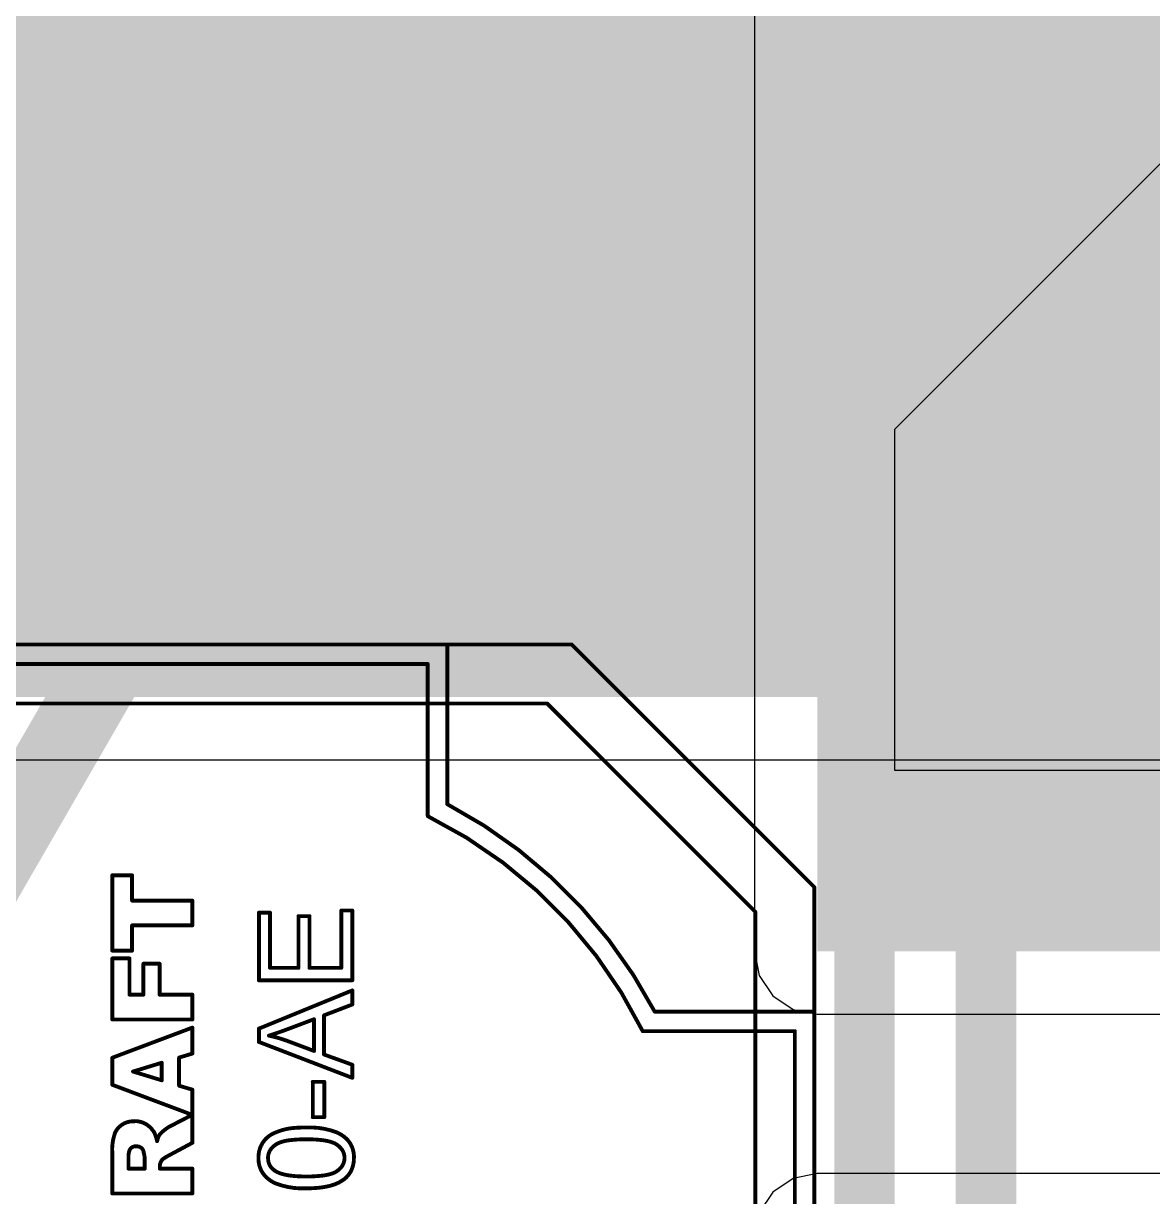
# Model space of a CAD drawing. Header units: millimetres. Extents: x 1.5 to 19.4, y 0 to 11.5.
# Drawn here: x 7.3464 to 7.4929, y 8.5182 to 8.6704 of the extents above; entities that cross this region are included whole.
import ezdxf

# ---------------------------------------------------------------- set-up
doc = ezdxf.new("R2010")
doc.units = ezdxf.units.MM
doc.header["$MEASUREMENT"] = 0
for name, color, linetype in [('BottomLayer', 5, 'Continuous'), ('Mechanical10', 56, 'Continuous'), ('Mechanical12', 56, 'Continuous'), ('Mechanical15', 56, 'Continuous'), ('Mechanical2', 216, 'Continuous'), ('Mechanical5', 56, 'Continuous'), ('TopLayer', 1, 'Continuous'), ('TopOverlay', 2, 'Continuous'), ('TopPaste', 8, 'Continuous'), ('TopSolder', 216, 'Continuous')]:
    doc.layers.add(name, color=color, linetype=linetype)

# ---------------------------------------------------------------- blocks, each defined once
blk = doc.blocks.new('COILCRAFT_NA5880_AE_MFG_24')
at = {"layer": 'Mechanical10', "const_width": 0.00787}
for points in [[(-0.13386, 0.13386), (0.13386, 0.13386)], [(0.13386, 0.13386), (0.13386, -0.13386)]]:
    blk.add_lwpolyline(points, dxfattribs=at)
at = {"layer": 'Mechanical10', "const_width": 0.00394}
blk.add_lwpolyline([(0.13189, 0.13386, 1), (0.13582, 0.13386, 1)], format="xyb", close=True, dxfattribs=at)
blk.add_lwpolyline([(0.13189, 0.13386, 1), (0.13582, 0.13386, 1)], format="xyb", close=True, dxfattribs=at)
at = {"layer": 'Mechanical12', "const_width": 0.00591}
for points in [[(-0.11811, 0.11811), (0.11811, 0.11811)], [(0.11811, 0.11811), (0.11811, -0.11811)]]:
    blk.add_lwpolyline(points, dxfattribs=at)
at = {"layer": 'Mechanical12', "const_width": 0.00295}
blk.add_lwpolyline([(0.11663, 0.11811, 1), (0.11958, 0.11811, 1)], format="xyb", close=True, dxfattribs=at)
blk.add_lwpolyline([(0.11663, 0.11811, 1), (0.11958, 0.11811, 1)], format="xyb", close=True, dxfattribs=at)
at = {"layer": 'Mechanical15', "const_width": 0.00787}
for points in [[(-0.13386, 0.13386), (0.13386, 0.13386)], [(0.13386, 0.13386), (0.13386, -0.13386)]]:
    blk.add_lwpolyline(points, dxfattribs=at)
at = {"layer": 'Mechanical15', "const_width": 0.00394}
blk.add_lwpolyline([(0.13189, 0.13386, 1), (0.13582, 0.13386, 1)], format="xyb", close=True, dxfattribs=at)
blk.add_lwpolyline([(0.13189, 0.13386, 1), (0.13582, 0.13386, 1)], format="xyb", close=True, dxfattribs=at)
at = {"layer": 'TopLayer'}
for p, q in [((0.03937, 0.08267), (0.03937, 0.12992)), ((0.03937, 0.12992), (0.08366, 0.12992)), ((0.08366, 0.12992), (0.12992, 0.08366))]:
    blk.add_line(p, q, dxfattribs=at)
at = {"layer": 'TopLayer', "const_width": 0.02881}
blk.add_lwpolyline([(0.06975, 0.08415, 1), (0.09856, 0.08415, 1)], format="xyb", close=True, dxfattribs=at)
at = {"layer": 'TopOverlay', "const_width": 0.00787}
blk.add_lwpolyline([(-0.02363, 0.11811), (0.02362, 0.11811)], dxfattribs=at)
at = {"layer": 'TopOverlay', "const_width": 0.00394}
blk.add_lwpolyline([(0.02165, 0.11811, 1), (0.02559, 0.11811, 1)], format="xyb", close=True, dxfattribs=at)
at = {"layer": 'TopPaste'}
for p, q in [((0.03937, 0.08267), (0.03937, 0.12992)), ((0.03937, 0.12992), (0.08366, 0.12992)), ((0.08366, 0.12992), (0.12992, 0.08366))]:
    blk.add_line(p, q, dxfattribs=at)
at = {"layer": 'TopSolder'}
for p, q in [((0.03937, 0.08267), (0.03937, 0.12992)), ((0.03937, 0.12992), (0.08366, 0.12992)), ((0.08366, 0.12992), (0.12992, 0.08366))]:
    blk.add_line(p, q, dxfattribs=at)

msp = doc.modelspace()

# ---------------------------------------------------------------- linework, layer by layer
at = {"layer": 'BottomLayer'}
msp.add_line((7.29957, 8.57482), (7.61453, 8.57482), dxfattribs=at)
msp.add_solid([(7.16942, 8.58298), (7.70542, 8.58298), (7.16942, 8.70098), (7.70542, 8.70098)], dxfattribs=at)
at = {"layer": 'Mechanical2', "const_width": 0.01}
msp.add_lwpolyline([(7.3715, 8.61154, -0.57735), (7.82792, 8.61154)], format="xyb", dxfattribs=at)
msp.add_lwpolyline([(7.03695, 8.03208), (7.3715, 8.61154)], dxfattribs=at)
at = {"layer": 'Mechanical2', "const_width": 0.005}
msp.add_lwpolyline([(7.369, 8.61154, 1), (7.374, 8.61154, 1)], format="xyb", close=True, dxfattribs=at)
msp.add_lwpolyline([(7.369, 8.61154, 1), (7.374, 8.61154, 1)], format="xyb", close=True, dxfattribs=at)
at = {"layer": 'Mechanical5', "const_width": 0.0005}
for points in [[(7.32542, 8.5898), (7.41755, 8.5898)], [(7.40141, 8.56907), (7.40141, 8.5898)], [(7.41755, 8.5898), (7.44905, 8.5583)], [(7.3441, 8.58726), (7.39887, 8.58726)], [(7.39887, 8.56752), (7.39887, 8.58726)], [(7.3286, 8.58213), (7.41437, 8.58213)], [(7.41437, 8.58213), (7.44138, 8.55512)], [(7.35793, 8.55984), (7.3605, 8.55984)], [(7.35793, 8.55007), (7.35793, 8.55984)], [(7.3605, 8.55656), (7.3605, 8.55984)], [(7.44905, 8.46617), (7.44905, 8.5583)], [(7.3605, 8.55656), (7.36832, 8.55656)], [(7.36832, 8.55335), (7.36832, 8.55656)], [(7.37696, 8.555), (7.37839, 8.555)], [(7.37696, 8.54622), (7.37696, 8.555)], [(7.37839, 8.54783), (7.37839, 8.555)], [(7.38765, 8.55528), (7.38908, 8.55528)], [(7.38765, 8.54783), (7.38765, 8.55528)], [(7.38908, 8.54622), (7.38908, 8.55528)], [(7.44138, 8.46935), (7.44138, 8.55512)], [(7.3605, 8.55335), (7.36832, 8.55335)], [(7.3605, 8.55007), (7.3605, 8.55335)], [(7.3821, 8.55455), (7.38353, 8.55455)], [(7.3821, 8.54783), (7.3821, 8.55455)], [(7.38353, 8.54783), (7.38353, 8.55455)], [(7.35793, 8.55007), (7.3605, 8.55007)], [(7.35793, 8.54906), (7.36016, 8.54906)], [(7.35793, 8.54113), (7.35793, 8.54906)], [(7.36016, 8.54436), (7.36016, 8.54906)], [(7.36197, 8.54837), (7.36407, 8.54837)], [(7.36197, 8.54436), (7.36197, 8.54837)], [(7.36407, 8.54436), (7.36407, 8.54837)], [(7.37839, 8.54783), (7.3821, 8.54783)], [(7.38353, 8.54783), (7.38765, 8.54783)], [(7.37696, 8.54622), (7.38908, 8.54622)], [(7.36016, 8.54436), (7.36197, 8.54436)], [(7.36407, 8.54436), (7.36832, 8.54436)], [(7.36832, 8.54113), (7.36832, 8.54436)], [(7.37696, 8.53995), (7.38908, 8.54491)], [(7.38908, 8.54308), (7.38908, 8.54491)], [(7.38541, 8.54167), (7.38908, 8.54308)], [(7.35793, 8.54113), (7.36832, 8.54113)], [(7.38075, 8.5399), (7.38411, 8.54117)], [(7.38411, 8.53705), (7.38411, 8.54117)], [(7.38541, 8.53659), (7.38541, 8.54167)], [(7.42832, 8.54216), (7.44905, 8.54216)], [(7.35793, 8.53617), (7.36832, 8.54008)], [(7.36832, 8.53671), (7.36832, 8.54008)], [(7.37696, 8.53822), (7.37696, 8.53995)], [(7.42677, 8.53962), (7.44651, 8.53962)], [(7.44651, 8.48485), (7.44651, 8.53962)], [(7.37696, 8.53822), (7.38908, 8.53356)], [(7.38055, 8.53839), (7.38411, 8.53705)], [(7.3666, 8.53619), (7.36832, 8.53671)], [(7.38541, 8.53659), (7.38908, 8.53526)], [(7.35793, 8.53266), (7.35793, 8.53617)], [(7.36062, 8.53438), (7.36435, 8.53552)], [(7.36435, 8.53324), (7.36435, 8.53552)], [(7.3666, 8.53254), (7.3666, 8.53619)], [(7.38908, 8.53356), (7.38908, 8.53526)], [(7.36062, 8.53438), (7.36435, 8.53324)], [(7.35793, 8.53266), (7.36831, 8.52876)], [(7.3666, 8.53254), (7.36832, 8.53203)], [(7.36832, 8.52513), (7.36832, 8.53203)], [(7.38395, 8.53305), (7.38544, 8.53305)], [(7.38395, 8.52846), (7.38395, 8.53305)], [(7.38544, 8.52846), (7.38544, 8.53305)], [(7.36529, 8.5272), (7.36831, 8.52876)], [(7.38395, 8.52846), (7.38544, 8.52846)], [(7.36514, 8.52342), (7.36832, 8.52513)], [(7.35793, 8.51855), (7.35793, 8.5239)], [(7.36003, 8.52178), (7.36003, 8.52318)], [(7.36214, 8.52178), (7.36214, 8.52316)], [(7.36003, 8.52178), (7.36214, 8.52178)], [(7.3641, 8.52178), (7.3641, 8.52206)], [(7.3641, 8.52178), (7.36832, 8.52178)], [(7.36832, 8.51855), (7.36832, 8.52178)], [(7.35793, 8.51855), (7.36832, 8.51855)]]:
    msp.add_lwpolyline(points, dxfattribs=at)
at = {"layer": 'Mechanical5', "const_width": 0.00025}
for points in [[(7.40128, 8.5898, 1), (7.40153, 8.5898, 1)], [(7.41743, 8.5898, 1), (7.41768, 8.5898, 1)], [(7.41743, 8.5898, 1), (7.41768, 8.5898, 1)], [(7.39875, 8.58726, 1), (7.399, 8.58726, 1)], [(7.39875, 8.58726, 1), (7.399, 8.58726, 1)], [(7.41425, 8.58213, 1), (7.4145, 8.58213, 1)], [(7.41425, 8.58213, 1), (7.4145, 8.58213, 1)], [(7.40128, 8.56907, 1), (7.40153, 8.56907, 1)], [(7.40128, 8.56907, 1), (7.40153, 8.56907, 1)], [(7.40128, 8.56907, 1), (7.40153, 8.56907, 1)], [(7.39875, 8.56752, 1), (7.399, 8.56752, 1)], [(7.39875, 8.56752, 1), (7.399, 8.56752, 1)], [(7.39875, 8.56752, 1), (7.399, 8.56752, 1)], [(7.35781, 8.55984, 1), (7.35806, 8.55984, 1)], [(7.35781, 8.55984, 1), (7.35806, 8.55984, 1)], [(7.36038, 8.55984, 1), (7.36063, 8.55984, 1)], [(7.36038, 8.55984, 1), (7.36063, 8.55984, 1)], [(7.44892, 8.5583, 1), (7.44917, 8.5583, 1)], [(7.44892, 8.5583, 1), (7.44917, 8.5583, 1)], [(7.36038, 8.55656, 1), (7.36063, 8.55656, 1)], [(7.36038, 8.55656, 1), (7.36063, 8.55656, 1)], [(7.3682, 8.55656, 1), (7.36845, 8.55656, 1)], [(7.3682, 8.55656, 1), (7.36845, 8.55656, 1)], [(7.37683, 8.555, 1), (7.37708, 8.555, 1)], [(7.37683, 8.555, 1), (7.37708, 8.555, 1)], [(7.37827, 8.555, 1), (7.37852, 8.555, 1)], [(7.37827, 8.555, 1), (7.37852, 8.555, 1)], [(7.38753, 8.55528, 1), (7.38778, 8.55528, 1)], [(7.38753, 8.55528, 1), (7.38778, 8.55528, 1)], [(7.38896, 8.55528, 1), (7.38921, 8.55528, 1)], [(7.38896, 8.55528, 1), (7.38921, 8.55528, 1)], [(7.44125, 8.55512, 1), (7.4415, 8.55512, 1)], [(7.44125, 8.55512, 1), (7.4415, 8.55512, 1)], [(7.36038, 8.55335, 1), (7.36063, 8.55335, 1)], [(7.36038, 8.55335, 1), (7.36063, 8.55335, 1)], [(7.3682, 8.55335, 1), (7.36845, 8.55335, 1)], [(7.3682, 8.55335, 1), (7.36845, 8.55335, 1)], [(7.38197, 8.55455, 1), (7.38222, 8.55455, 1)], [(7.38197, 8.55455, 1), (7.38222, 8.55455, 1)], [(7.3834, 8.55455, 1), (7.38365, 8.55455, 1)], [(7.3834, 8.55455, 1), (7.38365, 8.55455, 1)], [(7.35781, 8.55007, 1), (7.35806, 8.55007, 1)], [(7.35781, 8.55007, 1), (7.35806, 8.55007, 1)], [(7.35781, 8.54906, 1), (7.35806, 8.54906, 1)], [(7.35781, 8.54906, 1), (7.35806, 8.54906, 1)], [(7.36004, 8.54906, 1), (7.36029, 8.54906, 1)], [(7.36004, 8.54906, 1), (7.36029, 8.54906, 1)], [(7.36038, 8.55007, 1), (7.36063, 8.55007, 1)], [(7.36038, 8.55007, 1), (7.36063, 8.55007, 1)], [(7.36185, 8.54837, 1), (7.3621, 8.54837, 1)], [(7.36185, 8.54837, 1), (7.3621, 8.54837, 1)], [(7.36395, 8.54837, 1), (7.3642, 8.54837, 1)], [(7.36395, 8.54837, 1), (7.3642, 8.54837, 1)], [(7.37827, 8.54783, 1), (7.37852, 8.54783, 1)], [(7.37827, 8.54783, 1), (7.37852, 8.54783, 1)], [(7.38197, 8.54783, 1), (7.38222, 8.54783, 1)], [(7.38197, 8.54783, 1), (7.38222, 8.54783, 1)], [(7.3834, 8.54783, 1), (7.38365, 8.54783, 1)], [(7.3834, 8.54783, 1), (7.38365, 8.54783, 1)], [(7.38753, 8.54783, 1), (7.38778, 8.54783, 1)], [(7.38753, 8.54783, 1), (7.38778, 8.54783, 1)], [(7.37683, 8.54622, 1), (7.37708, 8.54622, 1)], [(7.37683, 8.54622, 1), (7.37708, 8.54622, 1)], [(7.38896, 8.54622, 1), (7.38921, 8.54622, 1)], [(7.38896, 8.54622, 1), (7.38921, 8.54622, 1)], [(7.36004, 8.54436, 1), (7.36029, 8.54436, 1)], [(7.36004, 8.54436, 1), (7.36029, 8.54436, 1)], [(7.36185, 8.54436, 1), (7.3621, 8.54436, 1)], [(7.36185, 8.54436, 1), (7.3621, 8.54436, 1)], [(7.36395, 8.54436, 1), (7.3642, 8.54436, 1)], [(7.36395, 8.54436, 1), (7.3642, 8.54436, 1)], [(7.3682, 8.54436, 1), (7.36845, 8.54436, 1)], [(7.3682, 8.54436, 1), (7.36845, 8.54436, 1)], [(7.38896, 8.54491, 1), (7.38921, 8.54491, 1)], [(7.38896, 8.54491, 1), (7.38921, 8.54491, 1)], [(7.38896, 8.54308, 1), (7.38921, 8.54308, 1)], [(7.38896, 8.54308, 1), (7.38921, 8.54308, 1)], [(7.35781, 8.54113, 1), (7.35806, 8.54113, 1)], [(7.35781, 8.54113, 1), (7.35806, 8.54113, 1)], [(7.3682, 8.54113, 1), (7.36845, 8.54113, 1)], [(7.3682, 8.54113, 1), (7.36845, 8.54113, 1)], [(7.38399, 8.54117, 1), (7.38424, 8.54117, 1)], [(7.38399, 8.54117, 1), (7.38424, 8.54117, 1)], [(7.38529, 8.54167, 1), (7.38554, 8.54167, 1)], [(7.38529, 8.54167, 1), (7.38554, 8.54167, 1)], [(7.42819, 8.54216, 1), (7.42844, 8.54216, 1)], [(7.42819, 8.54216, 1), (7.42844, 8.54216, 1)], [(7.42819, 8.54216, 1), (7.42844, 8.54216, 1)], [(7.44892, 8.54216, 1), (7.44917, 8.54216, 1)], [(7.3682, 8.54008, 1), (7.36845, 8.54008, 1)], [(7.3682, 8.54008, 1), (7.36845, 8.54008, 1)], [(7.37683, 8.53995, 1), (7.37708, 8.53995, 1)], [(7.37683, 8.53995, 1), (7.37708, 8.53995, 1)], [(7.38062, 8.5399, 1), (7.38087, 8.5399, 1)], [(7.38062, 8.5399, 1), (7.38087, 8.5399, 1)], [(7.42664, 8.53962, 1), (7.42689, 8.53962, 1)], [(7.42664, 8.53962, 1), (7.42689, 8.53962, 1)], [(7.42664, 8.53962, 1), (7.42689, 8.53962, 1)], [(7.44639, 8.53962, 1), (7.44664, 8.53962, 1)], [(7.44639, 8.53962, 1), (7.44664, 8.53962, 1)], [(7.37683, 8.53822, 1), (7.37708, 8.53822, 1)], [(7.37683, 8.53822, 1), (7.37708, 8.53822, 1)], [(7.37813, 8.53904, 1), (7.37838, 8.53904, 1)], [(7.37813, 8.53904, 1), (7.37838, 8.53904, 1)], [(7.38043, 8.53839, 1), (7.38068, 8.53839, 1)], [(7.38043, 8.53839, 1), (7.38068, 8.53839, 1)], [(7.3682, 8.53671, 1), (7.36845, 8.53671, 1)], [(7.3682, 8.53671, 1), (7.36845, 8.53671, 1)], [(7.38399, 8.53705, 1), (7.38424, 8.53705, 1)], [(7.38399, 8.53705, 1), (7.38424, 8.53705, 1)], [(7.38529, 8.53659, 1), (7.38554, 8.53659, 1)], [(7.38529, 8.53659, 1), (7.38554, 8.53659, 1)], [(7.35781, 8.53617, 1), (7.35806, 8.53617, 1)], [(7.35781, 8.53617, 1), (7.35806, 8.53617, 1)], [(7.36423, 8.53552, 1), (7.36448, 8.53552, 1)], [(7.36423, 8.53552, 1), (7.36448, 8.53552, 1)], [(7.36648, 8.53619, 1), (7.36673, 8.53619, 1)], [(7.36648, 8.53619, 1), (7.36673, 8.53619, 1)], [(7.38896, 8.53526, 1), (7.38921, 8.53526, 1)], [(7.38896, 8.53526, 1), (7.38921, 8.53526, 1)], [(7.3605, 8.53438, 1), (7.36075, 8.53438, 1)], [(7.3605, 8.53438, 1), (7.36075, 8.53438, 1)], [(7.38896, 8.53356, 1), (7.38921, 8.53356, 1)], [(7.38896, 8.53356, 1), (7.38921, 8.53356, 1)], [(7.35781, 8.53266, 1), (7.35806, 8.53266, 1)], [(7.35781, 8.53266, 1), (7.35806, 8.53266, 1)], [(7.36423, 8.53324, 1), (7.36448, 8.53324, 1)], [(7.36423, 8.53324, 1), (7.36448, 8.53324, 1)], [(7.36648, 8.53254, 1), (7.36673, 8.53254, 1)], [(7.36648, 8.53254, 1), (7.36673, 8.53254, 1)], [(7.3682, 8.53203, 1), (7.36845, 8.53203, 1)], [(7.3682, 8.53203, 1), (7.36845, 8.53203, 1)], [(7.38382, 8.53305, 1), (7.38407, 8.53305, 1)], [(7.38382, 8.53305, 1), (7.38407, 8.53305, 1)], [(7.38532, 8.53305, 1), (7.38557, 8.53305, 1)], [(7.38532, 8.53305, 1), (7.38557, 8.53305, 1)], [(7.36069, 8.52795, 1), (7.36094, 8.52795, 1)], [(7.3607, 8.52792, 1), (7.36095, 8.52792, 1)], [(7.36819, 8.52876, 1), (7.36844, 8.52876, 1)], [(7.36819, 8.52876, 1), (7.36844, 8.52876, 1)], [(7.38382, 8.52846, 1), (7.38407, 8.52846, 1)], [(7.38382, 8.52846, 1), (7.38407, 8.52846, 1)], [(7.38532, 8.52846, 1), (7.38557, 8.52846, 1)], [(7.38532, 8.52846, 1), (7.38557, 8.52846, 1)], [(7.35818, 8.52648, 1), (7.35843, 8.52648, 1)], [(7.35818, 8.52648, 1), (7.35843, 8.52648, 1)], [(7.3632, 8.52654, 1), (7.36345, 8.52654, 1)], [(7.36321, 8.52655, 1), (7.36346, 8.52655, 1)], [(7.364, 8.52627, 1), (7.36425, 8.52627, 1)], [(7.364, 8.52627, 1), (7.36425, 8.52627, 1)], [(7.36517, 8.5272, 1), (7.36542, 8.5272, 1)], [(7.36519, 8.52722, 1), (7.36544, 8.52722, 1)], [(7.37895, 8.52645, 1), (7.3792, 8.52645, 1)], [(7.37895, 8.52645, 1), (7.3792, 8.52645, 1)], [(7.38011, 8.52685, 1), (7.38036, 8.52685, 1)], [(7.38011, 8.52685, 1), (7.38036, 8.52685, 1)], [(7.38108, 8.52703, 1), (7.38133, 8.52703, 1)], [(7.38108, 8.52703, 1), (7.38133, 8.52703, 1)], [(7.38166, 8.52708, 1), (7.38191, 8.52708, 1)], [(7.38166, 8.52708, 1), (7.38191, 8.52708, 1)], [(7.38229, 8.52711, 1), (7.38254, 8.52711, 1)], [(7.38229, 8.52711, 1), (7.38254, 8.52711, 1)], [(7.38298, 8.52712, 1), (7.38323, 8.52712, 1)], [(7.38298, 8.52712, 1), (7.38323, 8.52712, 1)], [(7.38693, 8.52649, 1), (7.38718, 8.52649, 1)], [(7.38693, 8.52649, 1), (7.38718, 8.52649, 1)], [(7.36018, 8.52437, 1), (7.36043, 8.52437, 1)], [(7.36018, 8.52437, 1), (7.36043, 8.52437, 1)], [(7.36018, 8.52437, 1), (7.36043, 8.52437, 1)], [(7.36058, 8.52464, 1), (7.36083, 8.52464, 1)], [(7.36058, 8.52464, 1), (7.36083, 8.52464, 1)], [(7.36076, 8.52468, 1), (7.36101, 8.52468, 1)], [(7.36076, 8.52468, 1), (7.36101, 8.52468, 1)], [(7.36095, 8.52469, 1), (7.3612, 8.52469, 1)], [(7.36095, 8.52469, 1), (7.3612, 8.52469, 1)], [(7.36095, 8.52467, 1), (7.3612, 8.52467, 1)], [(7.36362, 8.52534, 1), (7.36387, 8.52534, 1)], [(7.36362, 8.52534, 1), (7.36387, 8.52534, 1)], [(7.3682, 8.52513, 1), (7.36845, 8.52513, 1)], [(7.3682, 8.52513, 1), (7.36845, 8.52513, 1)], [(7.37865, 8.5246, 1), (7.3789, 8.5246, 1)], [(7.37865, 8.5246, 1), (7.3789, 8.5246, 1)], [(7.379, 8.52489, 1), (7.37925, 8.52489, 1)], [(7.379, 8.52489, 1), (7.37925, 8.52489, 1)], [(7.37947, 8.52514, 1), (7.37972, 8.52514, 1)], [(7.37947, 8.52514, 1), (7.37972, 8.52514, 1)], [(7.38011, 8.52534, 1), (7.38036, 8.52534, 1)], [(7.38011, 8.52534, 1), (7.38036, 8.52534, 1)], [(7.38091, 8.52548, 1), (7.38115, 8.52548, 1)], [(7.38091, 8.52548, 1), (7.38115, 8.52548, 1)], [(7.38298, 8.52559, 1), (7.38323, 8.52559, 1)], [(7.38298, 8.52559, 1), (7.38323, 8.52559, 1)], [(7.38505, 8.52548, 1), (7.3853, 8.52548, 1)], [(7.38505, 8.52548, 1), (7.3853, 8.52548, 1)], [(7.38584, 8.52534, 1), (7.38609, 8.52534, 1)], [(7.38584, 8.52534, 1), (7.38609, 8.52534, 1)], [(7.38648, 8.52514, 1), (7.38673, 8.52514, 1)], [(7.38648, 8.52514, 1), (7.38673, 8.52514, 1)], [(7.38695, 8.52489, 1), (7.3872, 8.52489, 1)], [(7.38695, 8.52489, 1), (7.3872, 8.52489, 1)], [(7.38731, 8.5246, 1), (7.38756, 8.5246, 1)], [(7.38731, 8.5246, 1), (7.38756, 8.5246, 1)], [(7.38814, 8.52571, 1), (7.38839, 8.52571, 1)], [(7.38814, 8.5257, 1), (7.38839, 8.5257, 1)], [(7.35781, 8.5239, 1), (7.35806, 8.5239, 1)], [(7.35781, 8.5239, 1), (7.35806, 8.5239, 1)], [(7.35991, 8.52318, 1), (7.36016, 8.52318, 1)], [(7.35991, 8.52318, 1), (7.36016, 8.52318, 1)], [(7.35992, 8.52351, 1), (7.36017, 8.52351, 1)], [(7.35992, 8.52351, 1), (7.36017, 8.52351, 1)], [(7.35995, 8.52379, 1), (7.3602, 8.52379, 1)], [(7.35995, 8.52379, 1), (7.3602, 8.52379, 1)], [(7.36, 8.52403, 1), (7.36025, 8.52403, 1)], [(7.36, 8.52403, 1), (7.36025, 8.52403, 1)], [(7.36185, 8.52396, 1), (7.3621, 8.52396, 1)], [(7.36188, 8.52396, 1), (7.36213, 8.52396, 1)], [(7.36202, 8.52316, 1), (7.36227, 8.52316, 1)], [(7.36202, 8.52316, 1), (7.36227, 8.52316, 1)], [(7.36422, 8.52285, 1), (7.36447, 8.52285, 1)], [(7.36421, 8.52284, 1), (7.36446, 8.52284, 1)], [(7.3643, 8.52295, 1), (7.36455, 8.52295, 1)], [(7.3643, 8.52295, 1), (7.36455, 8.52295, 1)], [(7.36443, 8.52306, 1), (7.36468, 8.52306, 1)], [(7.36443, 8.52306, 1), (7.36468, 8.52306, 1)], [(7.36459, 8.52317, 1), (7.36484, 8.52317, 1)], [(7.36459, 8.52317, 1), (7.36484, 8.52317, 1)], [(7.36502, 8.52342, 1), (7.36527, 8.52342, 1)], [(7.36502, 8.52342, 1), (7.36527, 8.52342, 1)], [(7.37679, 8.52318, 1), (7.37704, 8.52318, 1)], [(7.37679, 8.52318, 1), (7.37704, 8.52318, 1)], [(7.37802, 8.52316, 1), (7.37827, 8.52316, 1)], [(7.37802, 8.52316, 1), (7.37827, 8.52316, 1)], [(7.38794, 8.52318, 1), (7.38819, 8.52318, 1)], [(7.38794, 8.52318, 1), (7.38819, 8.52318, 1)], [(7.38916, 8.52318, 1), (7.38941, 8.52318, 1)], [(7.38916, 8.52318, 1), (7.38941, 8.52318, 1)], [(7.35991, 8.52178, 1), (7.36016, 8.52178, 1)], [(7.35991, 8.52178, 1), (7.36016, 8.52178, 1)], [(7.36202, 8.52178, 1), (7.36227, 8.52178, 1)], [(7.36202, 8.52178, 1), (7.36227, 8.52178, 1)], [(7.36398, 8.52206, 1), (7.36423, 8.52206, 1)], [(7.36398, 8.52206, 1), (7.36423, 8.52206, 1)], [(7.36398, 8.52178, 1), (7.36423, 8.52178, 1)], [(7.36398, 8.52178, 1), (7.36423, 8.52178, 1)], [(7.3682, 8.52178, 1), (7.36845, 8.52178, 1)], [(7.3682, 8.52178, 1), (7.36845, 8.52178, 1)], [(7.37888, 8.52152, 1), (7.37913, 8.52152, 1)], [(7.37889, 8.52153, 1), (7.37914, 8.52153, 1)], [(7.38696, 8.52145, 1), (7.38721, 8.52145, 1)], [(7.38696, 8.52145, 1), (7.38721, 8.52145, 1)], [(7.38731, 8.52175, 1), (7.38756, 8.52175, 1)], [(7.38731, 8.52175, 1), (7.38756, 8.52175, 1)], [(7.38871, 8.52134, 1), (7.38896, 8.52134, 1)], [(7.38871, 8.52134, 1), (7.38896, 8.52134, 1)], [(7.3778, 8.52065, 1), (7.37805, 8.52065, 1)], [(7.3778, 8.52065, 1), (7.37805, 8.52065, 1)], [(7.37901, 8.51986, 1), (7.37926, 8.51986, 1)], [(7.37901, 8.51986, 1), (7.37926, 8.51986, 1)], [(7.38007, 8.52103, 1), (7.38032, 8.52103, 1)], [(7.38007, 8.52103, 1), (7.38032, 8.52103, 1)], [(7.38089, 8.52088, 1), (7.38114, 8.52088, 1)], [(7.38089, 8.52088, 1), (7.38114, 8.52088, 1)], [(7.38186, 8.52079, 1), (7.38211, 8.52079, 1)], [(7.38186, 8.52079, 1), (7.38211, 8.52079, 1)], [(7.38298, 8.52076, 1), (7.38323, 8.52076, 1)], [(7.38298, 8.52076, 1), (7.38323, 8.52076, 1)], [(7.38505, 8.52087, 1), (7.3853, 8.52087, 1)], [(7.38505, 8.52087, 1), (7.3853, 8.52087, 1)], [(7.38585, 8.52101, 1), (7.3861, 8.52101, 1)], [(7.38585, 8.52101, 1), (7.3861, 8.52101, 1)], [(7.38648, 8.5212, 1), (7.38673, 8.5212, 1)], [(7.38648, 8.5212, 1), (7.38673, 8.5212, 1)], [(7.38791, 8.52042, 1), (7.38816, 8.52042, 1)], [(7.38791, 8.52042, 1), (7.38816, 8.52042, 1)], [(7.35781, 8.51855, 1), (7.35806, 8.51855, 1)], [(7.35781, 8.51855, 1), (7.35806, 8.51855, 1)], [(7.3682, 8.51855, 1), (7.36845, 8.51855, 1)], [(7.3682, 8.51855, 1), (7.36845, 8.51855, 1)], [(7.38298, 8.51922, 1), (7.38323, 8.51922, 1)], [(7.38298, 8.51922, 1), (7.38323, 8.51922, 1)], [(7.38427, 8.51927, 1), (7.38452, 8.51927, 1)], [(7.38427, 8.51927, 1), (7.38452, 8.51927, 1)], [(7.38541, 8.51941, 1), (7.38566, 8.51941, 1)], [(7.38541, 8.51941, 1), (7.38566, 8.51941, 1)], [(7.38639, 8.51965, 1), (7.38664, 8.51965, 1)], [(7.38639, 8.51965, 1), (7.38664, 8.51965, 1)]]:
    msp.add_lwpolyline(points, format="xyb", close=True, dxfattribs=at)
at = {"layer": 'Mechanical5', "const_width": 0.0005}
for points in [[(7.40141, 8.56907, -0.151645), (7.42832, 8.54216)], [(7.40141, 8.56907, -0.15153), (7.42832, 8.54216)], [(7.39887, 8.56752, -0.164312), (7.42677, 8.53962)], [(7.39887, 8.56752, -0.164168), (7.42677, 8.53962)], [(7.38075, 8.5399, -0.015367), (7.37825, 8.53904)], [(7.37825, 8.53904, -0.035849), (7.38055, 8.53839)], [(7.35831, 8.52648, -0.299929), (7.36082, 8.52792)], [(7.36081, 8.52795, -0.26806), (7.36332, 8.52654)], [(7.35793, 8.5239, -0.102682), (7.35831, 8.52648)], [(7.36334, 8.52655, -0.068343), (7.36375, 8.52534)], [(7.36375, 8.52534, -0.101671), (7.36413, 8.52627)], [(7.36413, 8.52627, -0.05963), (7.36531, 8.52722)], [(7.37691, 8.52318, -0.321596), (7.37908, 8.52645)], [(7.37908, 8.52645, -0.043547), (7.38024, 8.52685)], [(7.38024, 8.52685, -0.032566), (7.38121, 8.52703)], [(7.38121, 8.52703, -0.011872), (7.38178, 8.52708)], [(7.38178, 8.52708, -0.009815), (7.38241, 8.52711)], [(7.38241, 8.52711, -0.008227), (7.3831, 8.52712)], [(7.3831, 8.52712, -0.102533), (7.38705, 8.52649)], [(7.38705, 8.52649, -0.084851), (7.38827, 8.5257)], [(7.36013, 8.52403, -0.104032), (7.3603, 8.52437)], [(7.3603, 8.52437, -0.189327), (7.36088, 8.52468)], [(7.3603, 8.52437, -0.144468), (7.36071, 8.52464)], [(7.36071, 8.52464, -0.075091), (7.36107, 8.52469)], [(7.36088, 8.52468, -0.034489), (7.36107, 8.52469)], [(7.36107, 8.52467, -0.378624), (7.362, 8.52396)], [(7.37814, 8.52316, -0.211148), (7.37877, 8.5246)], [(7.37877, 8.5246, -0.038619), (7.37913, 8.52489)], [(7.37913, 8.52489, -0.058232), (7.3796, 8.52514)], [(7.3796, 8.52514, -0.037978), (7.38023, 8.52534)], [(7.38023, 8.52534, -0.025665), (7.38103, 8.52548)], [(7.38103, 8.52548, -0.03118), (7.3831, 8.52559)], [(7.3831, 8.52559, -0.031237), (7.38517, 8.52548)], [(7.38517, 8.52548, -0.025643), (7.38597, 8.52534)], [(7.38597, 8.52534, -0.037839), (7.3866, 8.52514)], [(7.3866, 8.52514, -0.057802), (7.38708, 8.52489)], [(7.38708, 8.52489, -0.037974), (7.38743, 8.5246)], [(7.38743, 8.5246, -0.21244), (7.38807, 8.52318)], [(7.38827, 8.52571, -0.216819), (7.38929, 8.52318)], [(7.36003, 8.52318, -0.017519), (7.36004, 8.52351)], [(7.36004, 8.52351, -0.023264), (7.36007, 8.52379)], [(7.36007, 8.52379, -0.031711), (7.36013, 8.52403)], [(7.36197, 8.52396, -0.070041), (7.36214, 8.52316)], [(7.3641, 8.52206, -0.152617), (7.36434, 8.52285)], [(7.36434, 8.52284, -0.039951), (7.36443, 8.52295)], [(7.36443, 8.52295, -0.027413), (7.36456, 8.52306)], [(7.36456, 8.52306, -0.019553), (7.36472, 8.52317)], [(7.36472, 8.52317, -0.025348), (7.36514, 8.52342)], [(7.37793, 8.52065, -0.216965), (7.37691, 8.52318)], [(7.37902, 8.52153, -0.268441), (7.37815, 8.52316)], [(7.38807, 8.52318, -0.21146), (7.38744, 8.52175)], [(7.38929, 8.52318, -0.132913), (7.38884, 8.52134)], [(7.3802, 8.52103, -0.089537), (7.37901, 8.52152)], [(7.38708, 8.52145, -0.058232), (7.38661, 8.5212)], [(7.38744, 8.52175, -0.038314), (7.38708, 8.52145)], [(7.38884, 8.52134, -0.094537), (7.38804, 8.52042)], [(7.37913, 8.51986, -0.084174), (7.37793, 8.52065)], [(7.3831, 8.51922, -0.103338), (7.37913, 8.51986)], [(7.38102, 8.52088, -0.026451), (7.3802, 8.52103)], [(7.38198, 8.52079, -0.019371), (7.38102, 8.52088)], [(7.3831, 8.52076, -0.014639), (7.38198, 8.52079)], [(7.38518, 8.52087, -0.03118), (7.3831, 8.52076)], [(7.38597, 8.52101, -0.025665), (7.38518, 8.52087)], [(7.38661, 8.5212, -0.037978), (7.38597, 8.52101)], [(7.38804, 8.52042, -0.090478), (7.38652, 8.51965)], [(7.38439, 8.51927, -0.019726), (7.3831, 8.51922)], [(7.38553, 8.51941, -0.024939), (7.38439, 8.51927)], [(7.38652, 8.51965, -0.031792), (7.38553, 8.51941)]]:
    msp.add_lwpolyline(points, format="xyb", dxfattribs=at)
at = {"layer": 'TopLayer'}
for p, q in [((7.44126, 8.67298), (7.44126, 8.54998)), ((7.44126, 8.54998), (7.44188, 8.54686)), ((7.44188, 8.54686), (7.44365, 8.54421)), ((7.44365, 8.54421), (7.4463, 8.54244)), ((7.4463, 8.54244), (7.44942, 8.54182)), ((7.44942, 8.54182), (7.53904, 8.54182)), ((7.4463, 8.52051), (7.44365, 8.51874)), ((7.44942, 8.52113), (7.4463, 8.52051)), ((7.5491, 8.52113), (7.44942, 8.52113)), ((7.44365, 8.51874), (7.44188, 8.5161))]:
    msp.add_line(p, q, dxfattribs=at)
msp.add_solid([(7.44942, 8.54998), (7.57305, 8.54998), (7.44942, 8.67298), (7.57305, 8.67298)], dxfattribs=at)

# ---------------------------------------------------------------- block references
at = {"rotation": 90}
msp.add_blockref('COILCRAFT_NA5880_AE_MFG_24', (7.58941, 8.53409), dxfattribs=at)

doc.saveas('drawing.dxf')
